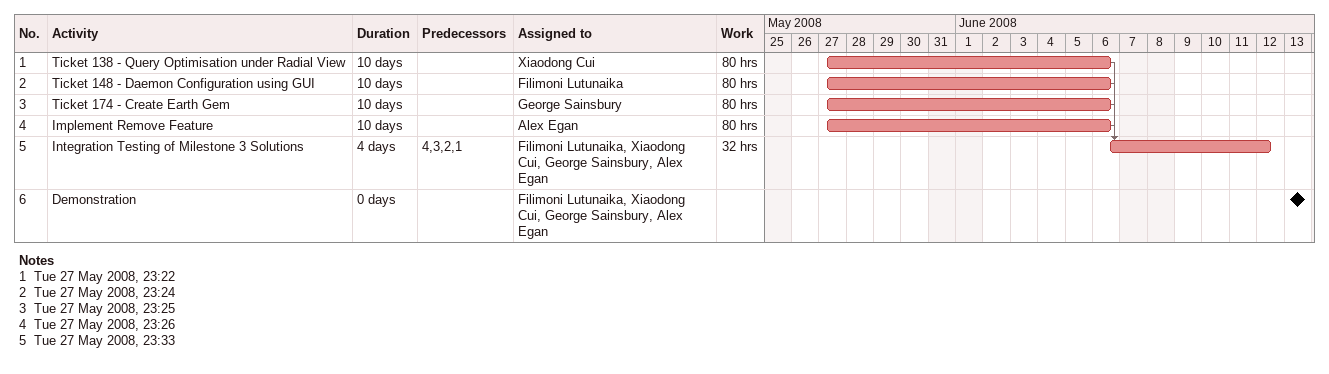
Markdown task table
| ID | Task | Duration | Start | Finish | Predecessors | Resources | Work (h) |
|---|---|---|---|---|---|---|---|
| 1 | Ticket 138 - Query Optimisation under Radial View | 10d | 2008-05-27 | 2008-06-06 |  | Xiaodong Cui | 80 |
| 2 | Ticket 148 - Daemon Configuration using GUI | 10d | 2008-05-27 | 2008-06-06 |  | Filimoni Lutunaika | 80 |
| 3 | Ticket 174 - Create Earth Gem | 10d | 2008-05-27 | 2008-06-06 |  | George Sainsbury | 80 |
| 4 | Implement Remove Feature | 10d | 2008-05-27 | 2008-06-06 |  | Alex Egan | 80 |
| 5 | Integration Testing of Milestone 3 Solutions | 4d | 2008-06-06 | 2008-06-12 | 4, 3, 2, 1 | Filimoni Lutunaika, Xiaodong Cui, George Sainsbury, Alex Egan | 32 |
| 6 | Demonstration | 0d | 2008-06-13 | 2008-06-13 |  | Filimoni Lutunaika, Xiaodong Cui, George Sainsbury, Alex Egan |  |

Notes
- 1: Tue 27 May 2008, 23:22
- 2: Tue 27 May 2008, 23:24
- 3: Tue 27 May 2008, 23:25
- 4: Tue 27 May 2008, 23:26
- 5: Tue 27 May 2008, 23:33
